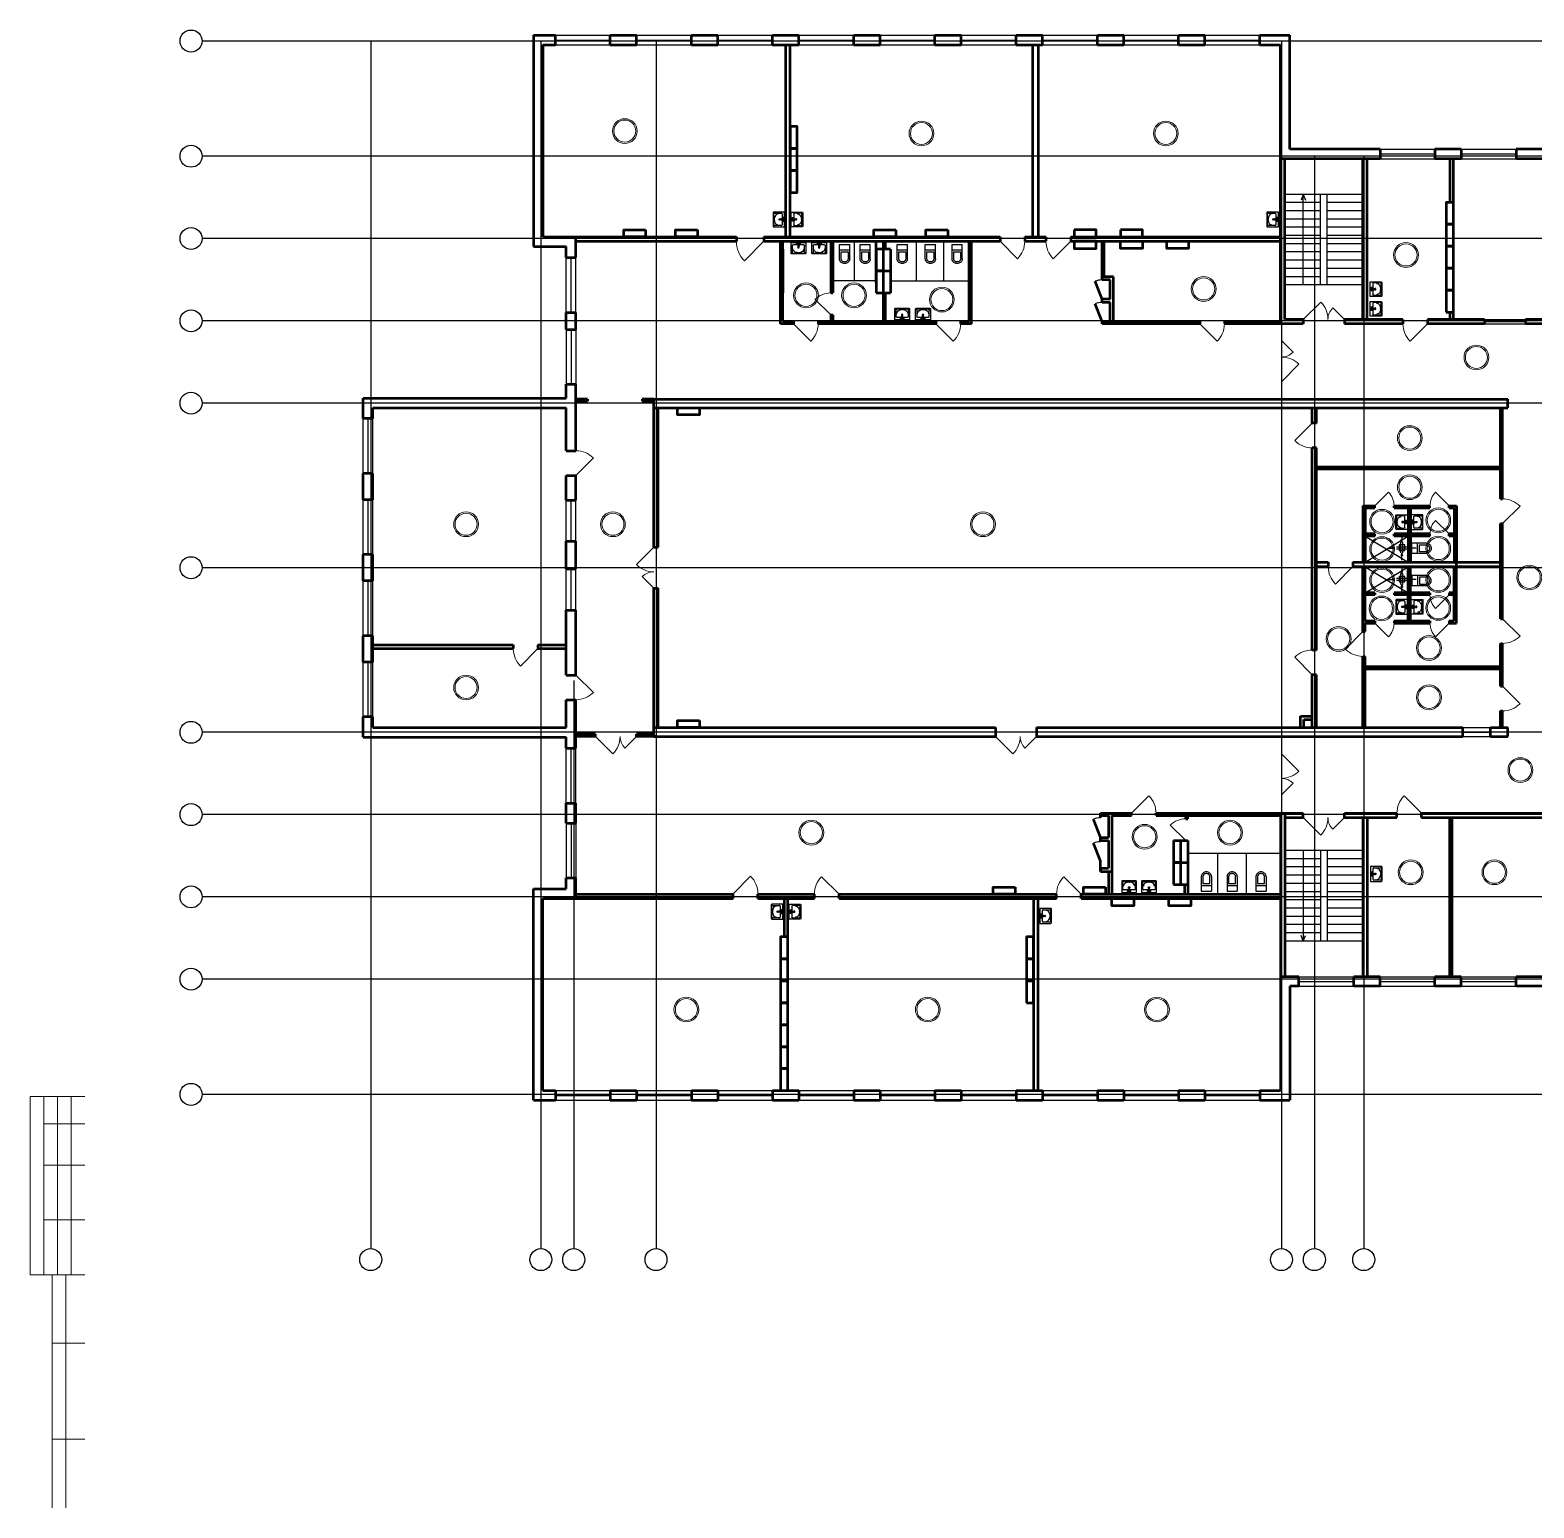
# Model space of a CAD drawing. Header units: metres. Extents: x 0 to 126, y 0 to 57.
# Drawn here: x 0 to 54.8, y 0.5 to 54.4 of the extents above; entities that cross this region are included whole.
import ezdxf

# ---------------------------------------------------------------- set-up
doc = ezdxf.new("R2010")
doc.units = ezdxf.units.M
doc.linetypes.add('ACAD_ISO04W100', pattern=[30, 24, -3, 0, -3])
for name, color, linetype, lineweight in [('Level 63', 7, 'Continuous', 0), ('Двери', 250, 'Continuous', 5), ('Стены', 7, 'Continuous', 50)]:
    doc.layers.add(name, color=color, linetype=linetype, lineweight=lineweight)
for name, color, linetype in [('SANTEH', 7, 'Continuous'), ('Окна', 127, 'Continuous'), ('Оси', 30, 'Continuous'), ('Осн надпись', 7, 'Continuous'), ('размеры оси', 163, 'Continuous'), ('Сантехника', 7, 'Continuous')]:
    doc.layers.add(name, color=color, linetype=linetype)

# ---------------------------------------------------------------- blocks, each defined once
blk = doc.blocks.new('Rac7')
at = {"color": 0}
for p, q in [((-39501, -24232), (-39501, -23830)), ((-39474, -23808), (-38988, -23808)), ((-39457, -23859), (-39457, -24115)), ((-39032, -23838), (-39430, -23838)), ((-39253, -24186), (-39253, -24094)), ((-39221, -23855), (-39241, -23855)), ((-39209, -24186), (-39209, -24094)), ((-39005, -24115), (-39005, -23859)), ((-39005, -23859), (-39005, -23859)), ((-38961, -23830), (-38961, -24232)), ((-38961, -24232), (-39501, -24232)), ((-39430, -24136), (-39253, -24136)), ((-39297, -24164), (-39253, -24164)), ((-39297, -24194), (-39297, -24164)), ((-39165, -24194), (-39297, -24194)), ((-39253, -24186), (-39209, -24186)), ((-39209, -24136), (-39032, -24136)), ((-39209, -24164), (-39165, -24164)), ((-39165, -24164), (-39165, -24194))]:
    blk.add_line(p, q, dxfattribs=at)
at = {"color": 0, "extrusion": (0, 0, -1)}
for centre, major_axis, start_param, end_param in [((-39474, -23830), (-27, 0), 0, 1.570796), ((-39430, -23859), (-27, 0), 0, 1.570796), ((-39430, -24115), (-27, 0), -1.570796, 0), ((-39241, -24007), (-194, 0), 0, 1.570796), ((-39231, -24104), (-25.3, 0), 0.552816, 2.588777), ((-39221, -24007), (-194, 0), 1.570796, 3.141593), ((-39032, -23859), (-27, 0), 1.570796, 3.141593), ((-39032, -24115), (-27, 0), -3.141593, -1.570796), ((-38988, -23830), (-27, 0), 1.570796, 3.141593)]:
    blk.add_ellipse(centre, major_axis=major_axis, ratio=0.785714, start_param=start_param, end_param=end_param, dxfattribs=at)
blk.add_ellipse((-39231, -24048), major_axis=(-27.9, 0), ratio=0.785714, dxfattribs=at)
blk = doc.blocks.new('WC With Cistern_103')
at = {"layer": 'SANTEH', "linetype": 'Continuous'}
for p, q in [((0, 170), (0, 700)), ((370, 700), (0, 700)), ((370, 170), (370, 700)), ((370, 500), (0, 500)), ((60, 425), (60, 170)), ((310, 425), (60, 425)), ((310, 170), (310, 425))]:
    blk.add_line(p, q, dxfattribs=at)
for points in [[(0, 170), (1, 151), (4, 133), (10, 115), (17, 97), (27, 81), (38, 66), (51, 52), (65, 40)], [(60, 170), (61, 158), (63, 146), (66, 135), (71, 124), (77, 114), (84, 104), (92, 96), (101, 88)], [(65, 40), (92, 23), (122, 10), (153, 3), (185, 0), (217, 3), (248, 10), (278, 23), (305, 40)], [(101, 88), (120, 76), (141, 67), (163, 62), (185, 60), (207, 62), (229, 67), (250, 76), (269, 88)], [(269, 88), (278, 96), (286, 104), (293, 114), (299, 124), (304, 135), (307, 146), (309, 158), (310, 170)], [(305, 40), (319, 52), (332, 66), (343, 81), (353, 97), (360, 115), (366, 133), (369, 151), (370, 170)]]:
    blk.add_lwpolyline(points, dxfattribs=at)
blk = doc.blocks.new('*U22')
at = {"layer": 'размеры оси', "color": 7}
for p, q in [((-259, -5), (-361, 25)), ((-196, 42), (203, 42)), ((-39, -186), (-39, 212)), ((-6, 191), (-36, 293)), ((-6, 449), (-6, 191)), ((-6, 191), (24, 293)), ((31, -186), (31, 212)), ((259, -5), (361, 25)), ((-517, -5), (-259, -5)), ((-259, -5), (-361, -35)), ((-196, -29), (203, -29)), ((-6, -191), (-36, -293)), ((-6, -449), (-6, -191)), ((-6, -191), (24, -293)), ((517, -5), (259, -5)), ((259, -5), (361, -35))]:
    blk.add_line(p, q, dxfattribs=at)
blk.add_3dface([(-102, -94), (98, -94), (98, 106), (-102, 106)], dxfattribs=at)

msp = doc.modelspace()

# ---------------------------------------------------------------- linework, layer by layer
for p, q in [((48.587, 48.39), (45.737, 48.39)), ((46.414, 48.39), (46.336, 48.182)), ((46.414, 45.09), (46.414, 48.39)), ((46.414, 48.39), (46.491, 48.182)), ((47.037, 45.09), (47.037, 48.39)), ((47.287, 45.09), (47.287, 48.39)), ((47.037, 48.09), (45.737, 48.09)), ((47.037, 47.79), (45.737, 47.79)), ((48.587, 48.09), (47.287, 48.09)), ((48.587, 47.79), (47.287, 47.79)), ((47.037, 47.49), (45.737, 47.49)), ((47.037, 47.19), (45.737, 47.19)), ((48.587, 47.49), (47.287, 47.49)), ((48.587, 47.19), (47.287, 47.19)), ((47.037, 46.89), (45.737, 46.89)), ((48.587, 46.89), (47.287, 46.89)), ((47.037, 46.59), (45.737, 46.59)), ((47.037, 46.29), (45.737, 46.29)), ((48.587, 46.59), (47.287, 46.59)), ((48.587, 46.29), (47.287, 46.29)), ((47.037, 45.99), (45.737, 45.99)), ((47.037, 45.69), (45.737, 45.69)), ((48.587, 45.99), (47.287, 45.99)), ((48.587, 45.69), (47.287, 45.69)), ((47.037, 45.39), (45.737, 45.39)), ((48.587, 45.09), (45.737, 45.09)), ((48.587, 45.39), (47.287, 45.39)), ((53.013, 43.83), (54.513, 43.83)), ((53.013, 43.75), (54.513, 43.75)), ((53.013, 43.67), (54.513, 43.67)), ((19.547, 35.743), (19.547, 37.243)), ((19.722, 35.743), (19.722, 37.243)), ((19.897, 35.743), (19.897, 37.243)), ((48.667, 34.98), (50.242, 35.93)), ((48.667, 35.93), (50.242, 34.98)), ((19.547, 33.234), (19.547, 34.734)), ((19.722, 33.234), (19.722, 34.734)), ((19.897, 33.234), (19.897, 34.734)), ((48.667, 34.818), (50.242, 33.868)), ((48.667, 33.868), (50.242, 34.818)), ((52.232, 28.95), (53.232, 28.95)), ((52.232, 28.79), (53.232, 28.79)), ((52.232, 28.63), (53.232, 28.63)), ((48.587, 24.47), (45.737, 24.47)), ((47.037, 24.17), (45.737, 24.17)), ((46.414, 24.47), (46.414, 21.17)), ((47.037, 24.47), (47.037, 21.17)), ((47.287, 24.47), (47.287, 21.17)), ((48.587, 24.17), (47.287, 24.17)), ((47.037, 23.87), (45.737, 23.87)), ((48.587, 23.87), (47.287, 23.87)), ((47.037, 23.57), (45.737, 23.57)), ((47.037, 23.27), (45.737, 23.27)), ((48.587, 23.57), (47.287, 23.57)), ((48.587, 23.27), (47.287, 23.27)), ((47.037, 22.97), (45.737, 22.97)), ((47.037, 22.67), (45.737, 22.67)), ((48.587, 22.97), (47.287, 22.97)), ((48.587, 22.67), (47.287, 22.67)), ((47.037, 22.37), (45.737, 22.37)), ((47.037, 22.07), (45.737, 22.07)), ((48.587, 22.37), (47.287, 22.37)), ((48.587, 22.07), (47.287, 22.07)), ((47.037, 21.77), (45.737, 21.77)), ((47.037, 21.47), (45.737, 21.47)), ((48.587, 21.77), (47.287, 21.77)), ((48.587, 21.47), (47.287, 21.47)), ((48.587, 21.17), (45.737, 21.17)), ((46.414, 21.17), (46.336, 21.377)), ((46.414, 21.17), (46.491, 21.377))]:
    msp.add_line(p, q)
at = {"color": 7, "linetype": 'Continuous', "lineweight": 13}
for centre, radius in [((21.68, 50.697), 0.452), ((21.68, 50.697), 0.402), ((32.494, 50.61), 0.452), ((32.494, 50.61), 0.402), ((41.402, 50.61), 0.452), ((41.402, 50.61), 0.402), ((50.157, 46.182), 0.452), ((50.157, 46.182), 0.402), ((28.283, 44.709), 0.452), ((28.283, 44.709), 0.402), ((30.036, 44.709), 0.452), ((30.036, 44.709), 0.402), ((33.237, 44.556), 0.452), ((33.237, 44.556), 0.402), ((42.782, 44.943), 0.452), ((42.782, 44.943), 0.402), ((52.724, 42.444), 0.452), ((52.724, 42.444), 0.402), ((50.296, 39.506), 0.452), ((50.296, 39.506), 0.402), ((50.296, 37.714), 0.452), ((50.296, 37.714), 0.402), ((15.895, 36.365), 0.452), ((15.895, 36.365), 0.402), ((21.245, 36.365), 0.452), ((21.245, 36.365), 0.402), ((34.736, 36.365), 0.452), ((34.736, 36.365), 0.402), ((49.286, 36.456), 0.452), ((49.286, 36.456), 0.402), ((51.333, 36.509), 0.452), ((51.333, 36.509), 0.402), ((49.286, 35.458), 0.452), ((49.286, 35.458), 0.402), ((51.333, 35.477), 0.452), ((51.333, 35.477), 0.402), ((49.286, 34.329), 0.452), ((49.286, 34.329), 0.402), ((51.333, 34.335), 0.452), ((51.333, 34.335), 0.402), ((54.652, 34.424), 0.452), ((54.652, 34.424), 0.402), ((49.265, 33.296), 0.452), ((49.265, 33.296), 0.402), ((51.333, 33.316), 0.452), ((51.333, 33.316), 0.402), ((47.703, 32.184), 0.452), ((47.703, 32.184), 0.402), ((50.996, 31.855), 0.452), ((50.996, 31.855), 0.402), ((15.895, 30.413), 0.452), ((15.895, 30.413), 0.402), ((50.996, 30.055), 0.452), ((50.996, 30.055), 0.402), ((54.328, 27.402), 0.452), ((54.328, 27.402), 0.402), ((28.48, 25.122), 0.452), ((28.48, 25.122), 0.402), ((40.63, 24.971), 0.452), ((40.63, 24.971), 0.402), ((43.742, 25.122), 0.452), ((43.742, 25.122), 0.402), ((50.327, 23.678), 0.452), ((53.382, 23.678), 0.452), ((50.327, 23.678), 0.402), ((53.382, 23.678), 0.402), ((23.924, 18.675), 0.452), ((23.924, 18.675), 0.402), ((32.725, 18.675), 0.452), ((32.725, 18.675), 0.402), ((41.078, 18.675), 0.452), ((41.078, 18.675), 0.402)]:
    msp.add_circle(centre, radius, dxfattribs=at)
at = {"layer": 'Level 63', "color": 7, "linetype": 'Continuous', "lineweight": 13}
for p, q in [((-0.001, 15.506), (1.999, 15.506)), ((-0.001, 15.506), (-0.001, 9.006)), ((0.499, 15.506), (0.499, 9.006)), ((0.999, 15.506), (0.999, 9.006)), ((1.499, 15.506), (1.499, 9.006)), ((0.499, 14.506), (1.999, 14.506)), ((0.499, 13.006), (1.999, 13.006)), ((0.499, 11.006), (1.999, 11.006)), ((-0.001, 9.006), (1.999, 9.006)), ((0.799, 9.006), (1.999, 9.006)), ((1.299, 0.506), (1.299, 9.006)), ((0.799, 6.506), (1.999, 6.506)), ((0.799, 3.006), (1.999, 3.006))]:
    msp.add_line(p, q, dxfattribs=at)
at = {"layer": 'Level 63', "color": 7, "linetype": 'Continuous', "lineweight": 13, "flags": 128}
msp.add_lwpolyline([(0.799, 0.506), (0.799, 9.006)], dxfattribs=at)
at = {"layer": 'SANTEH'}
for p, q in [((30.057, 45.244), (30.057, 46.68)), ((32.315, 45.244), (32.315, 46.68)), ((33.309, 45.244), (33.309, 46.68)), ((30.847, 45.244), (29.267, 45.244)), ((31.367, 45.244), (34.237, 45.244)), ((42.207, 24.38), (45.577, 24.38)), ((43.282, 24.38), (43.282, 22.88)), ((44.329, 24.38), (44.329, 22.88))]:
    msp.add_line(p, q, dxfattribs=at)
for centre in [(39.077, 44.57), (39.077, 43.75), (39.017, 24.96), (39.017, 24.09)]:
    msp.add_arc(centre, 0.7, 90, 111.0579, dxfattribs=at)
at = {"layer": 'Двери'}
for p, q in [((26.747, 46.68), (26.04, 45.972)), ((35.359, 46.68), (35.995, 46.043)), ((37.933, 46.68), (37.296, 46.043)), ((29.187, 43.998), (28.613, 44.554)), ((46.412, 43.83), (47.049, 44.466)), ((47.912, 43.83), (47.488, 44.254)), ((27.827, 43.67), (28.463, 43.033)), ((33.019, 43.67), (33.655, 43.033)), ((42.639, 43.67), (43.276, 43.033)), ((45.617, 43.67), (45.617, 43.06)), ((50.947, 43.67), (50.311, 43.033)), ((45.617, 43.06), (46.042, 42.635)), ((45.617, 41.56), (46.254, 42.196)), ((45.617, 41.56), (45.617, 40.93)), ((46.737, 40.05), (46.101, 39.414)), ((19.897, 38.144), (20.534, 38.78)), ((49.022, 37.041), (49.517, 37.536)), ((51.732, 37.041), (51.237, 37.536)), ((53.677, 36.39), (54.314, 37.027)), ((51.732, 36.011), (51.237, 36.506)), ((22.737, 35.53), (22.101, 34.893)), ((48.222, 34.82), (47.585, 34.183)), ((22.737, 34.03), (22.313, 34.454)), ((51.732, 33.788), (51.237, 33.293)), ((53.677, 32.92), (54.314, 32.284)), ((48.587, 32.449), (47.951, 31.812)), ((49.022, 32.758), (49.517, 32.263)), ((51.732, 32.758), (51.237, 32.263)), ((18.514, 31.83), (17.878, 31.193)), ((46.737, 30.88), (46.101, 31.517)), ((19.897, 30.869), (20.534, 30.232)), ((53.677, 30.46), (54.314, 29.824)), ((20.607, 28.63), (21.244, 27.993)), ((22.107, 28.63), (21.683, 28.205)), ((35.192, 28.63), (35.828, 27.993)), ((36.692, 28.63), (36.268, 28.205)), ((45.617, 28), (45.617, 28.63)), ((45.617, 28), (46.254, 27.363)), ((45.617, 26.5), (46.042, 26.924)), ((40.148, 25.83), (40.785, 26.466)), ((45.617, 25.83), (45.617, 26.5)), ((50.726, 25.831), (50.09, 26.467)), ((42.127, 24.83), (41.562, 25.395)), ((46.412, 25.67), (47.049, 25.033)), ((47.912, 25.67), (47.488, 25.245)), ((25.63, 22.897), (26.267, 23.533)), ((29.49, 22.88), (28.854, 23.516)), ((38.319, 22.88), (37.682, 23.516))]:
    msp.add_line(p, q, dxfattribs=at)
for centre, radius, start, end in [((26.747, 46.68), 1, 180, 225), ((35.359, 46.68), 0.9, 315, 0), ((37.933, 46.68), 0.9, 180, 225), ((29.187, 43.998), 0.8, 90.8872, 135.8872), ((46.412, 43.83), 0.9, 0, 45), ((47.912, 43.83), 0.6, 135, 180), ((27.827, 43.67), 0.9, 315, 0), ((33.019, 43.67), 0.9, 315, 0), ((42.639, 43.67), 0.9, 315, 0), ((50.947, 43.67), 0.9, 180, 225), ((45.617, 43.06), 0.6, 270, 315), ((45.617, 41.56), 0.9, 45, 90), ((19.897, 38.144), 0.9, 45, 90), ((46.737, 40.05), 0.9, 225, 270), ((49.022, 37.041), 0.7, 0, 45), ((51.732, 37.041), 0.7, 135, 180), ((53.677, 36.39), 0.9, 45, 90), ((51.732, 36.011), 0.7, 135, 180), ((22.737, 35.53), 0.9, 225, 270), ((22.737, 34.03), 0.6, 90, 135), ((48.222, 34.82), 0.9, 180, 225), ((51.732, 33.788), 0.7, 180, 225), ((49.022, 32.758), 0.7, 315, 0), ((51.732, 32.758), 0.7, 180, 225), ((18.514, 31.83), 0.9, 180, 225), ((48.587, 32.449), 0.9, 225, 270), ((53.677, 32.92), 0.9, 270, 315), ((46.737, 30.88), 0.9, 90, 135), ((19.897, 30.869), 0.9, 270, 315), ((53.677, 30.46), 0.9, 270, 315), ((20.607, 28.63), 0.9, 315, 0), ((22.107, 28.63), 0.6, 180, 225), ((35.192, 28.63), 0.9, 315, 0), ((36.692, 28.63), 0.6, 180, 225), ((45.617, 28), 0.9, 270, 315), ((45.617, 26.5), 0.6, 45, 90), ((40.148, 25.83), 0.9, 0, 45), ((50.726, 25.831), 0.9, 135, 180), ((42.127, 24.83), 0.8, 90, 135), ((46.412, 25.67), 0.9, 315, 0), ((47.912, 25.67), 0.6, 180, 225), ((25.63, 22.897), 0.9, 0, 45), ((29.49, 22.88), 0.9, 135, 180), ((38.319, 22.88), 0.9, 135, 180)]:
    msp.add_arc(centre, radius, start, end, dxfattribs=at)
at = {"layer": 'Окна'}
for p, q in [((19.147, 54.19), (21.147, 54.19)), ((19.147, 54.015), (21.147, 54.015)), ((19.147, 53.84), (21.147, 53.84)), ((22.107, 54.19), (24.107, 54.19)), ((22.107, 54.015), (24.107, 54.015)), ((22.107, 53.84), (24.107, 53.84)), ((25.067, 54.19), (27.067, 54.19)), ((25.067, 54.015), (27.067, 54.015)), ((25.067, 53.84), (27.067, 53.84)), ((28.027, 54.19), (30.027, 54.19)), ((28.027, 54.015), (30.027, 54.015)), ((28.027, 53.84), (30.027, 53.84)), ((30.987, 54.19), (32.987, 54.19)), ((30.987, 54.015), (32.987, 54.015)), ((30.987, 53.84), (32.987, 53.84)), ((33.947, 54.19), (35.947, 54.19)), ((33.947, 54.015), (35.947, 54.015)), ((33.947, 53.84), (35.947, 53.84)), ((36.907, 54.19), (38.907, 54.19)), ((36.907, 54.015), (38.907, 54.015)), ((36.907, 53.84), (38.907, 53.84)), ((39.867, 54.19), (41.867, 54.19)), ((39.867, 54.015), (41.867, 54.015)), ((39.867, 53.84), (41.867, 53.84)), ((42.827, 54.19), (44.827, 54.19)), ((42.827, 54.015), (44.827, 54.015)), ((42.827, 53.84), (44.827, 53.84)), ((49.212, 50.04), (51.212, 50.04)), ((52.172, 50.04), (54.172, 50.04)), ((49.212, 49.865), (51.212, 49.865)), ((49.212, 49.69), (51.212, 49.69)), ((52.172, 49.865), (54.172, 49.865)), ((52.172, 49.69), (54.172, 49.69)), ((19.547, 44.09), (19.547, 46.09)), ((19.722, 44.09), (19.722, 46.09)), ((19.897, 44.09), (19.897, 46.09)), ((19.547, 43.47), (19.547, 41.47)), ((19.547, 43.36), (19.547, 43.11)), ((19.722, 43.47), (19.722, 41.47)), ((19.897, 43.47), (19.897, 41.47)), ((19.897, 43.36), (19.897, 43.11)), ((19.547, 41.47), (19.547, 41.36)), ((19.897, 41.47), (19.897, 41.36)), ((12.147, 38.22), (12.147, 40.22)), ((12.322, 38.22), (12.322, 40.22)), ((12.497, 38.22), (12.497, 40.22)), ((12.147, 35.26), (12.147, 37.26)), ((12.322, 35.26), (12.322, 37.26)), ((12.497, 35.26), (12.497, 37.26)), ((12.147, 32.3), (12.147, 34.3)), ((12.322, 32.3), (12.322, 34.3)), ((12.497, 32.3), (12.497, 34.3)), ((12.147, 29.34), (12.147, 31.34)), ((12.322, 29.34), (12.322, 31.34)), ((12.497, 29.34), (12.497, 31.34)), ((19.547, 26.2), (19.547, 28.2)), ((19.722, 26.2), (19.722, 28.2)), ((19.897, 26.2), (19.897, 28.2)), ((19.547, 25.47), (19.547, 23.47)), ((19.722, 25.47), (19.722, 23.47)), ((19.897, 25.47), (19.897, 23.47)), ((46.252, 19.87), (48.252, 19.87)), ((49.212, 19.87), (51.212, 19.87)), ((52.172, 19.87), (54.172, 19.87)), ((46.252, 19.695), (48.252, 19.695)), ((46.252, 19.52), (48.252, 19.52)), ((49.212, 19.695), (51.212, 19.695)), ((49.212, 19.52), (51.212, 19.52)), ((52.172, 19.695), (54.172, 19.695)), ((52.172, 19.52), (54.172, 19.52)), ((19.147, 15.72), (21.147, 15.72)), ((19.147, 15.545), (21.147, 15.545)), ((19.147, 15.37), (21.147, 15.37)), ((22.107, 15.72), (24.107, 15.72)), ((22.107, 15.545), (24.107, 15.545)), ((22.107, 15.37), (24.107, 15.37)), ((25.067, 15.72), (27.067, 15.72)), ((25.067, 15.545), (27.067, 15.545)), ((25.067, 15.37), (27.067, 15.37)), ((28.027, 15.72), (30.027, 15.72)), ((28.027, 15.545), (30.027, 15.545)), ((28.027, 15.37), (30.027, 15.37)), ((30.987, 15.72), (32.987, 15.72)), ((30.987, 15.545), (32.987, 15.545)), ((30.987, 15.37), (32.987, 15.37)), ((33.947, 15.72), (35.947, 15.72)), ((33.947, 15.545), (35.947, 15.545)), ((33.947, 15.37), (35.947, 15.37)), ((36.907, 15.72), (38.907, 15.72)), ((36.907, 15.545), (38.907, 15.545)), ((36.907, 15.37), (38.907, 15.37)), ((39.867, 15.72), (41.867, 15.72)), ((39.867, 15.545), (41.867, 15.545)), ((39.867, 15.37), (41.867, 15.37)), ((42.827, 15.72), (44.827, 15.72)), ((42.827, 15.545), (44.827, 15.545)), ((42.827, 15.37), (44.827, 15.37))]:
    msp.add_line(p, q, dxfattribs=at)
at = {"layer": 'Оси', "linetype": 'ACAD_ISO04W100', "ltscale": 40}
for p, q in [((91.248, 53.98), (6.268, 53.98)), ((12.417, 53.98), (12.417, 9.958)), ((18.617, 53.98), (18.617, 9.958)), ((22.817, 53.98), (22.817, 9.958)), ((45.617, 53.98), (45.617, 9.958)), ((91.003, 49.78), (6.268, 49.78)), ((46.817, 49.78), (46.817, 9.958)), ((48.617, 49.78), (48.617, 9.958)), ((91.003, 46.78), (6.268, 46.78)), ((90.617, 43.78), (6.268, 43.78)), ((96.817, 40.78), (6.268, 40.78)), ((97.202, 34.78), (6.268, 34.78)), ((19.817, 30.67), (19.817, 9.958)), ((97.202, 28.78), (6.268, 28.78)), ((91.003, 25.78), (6.268, 25.78)), ((91.003, 22.78), (6.268, 22.78)), ((91.003, 19.78), (6.268, 19.78)), ((91.003, 15.58), (6.268, 15.58))]:
    msp.add_line(p, q, dxfattribs=at)
at = {"layer": 'Осн надпись', "ltscale": 40}
for centre in [(5.868, 53.98), (5.868, 49.78), (5.868, 46.78), (5.868, 43.78), (5.868, 40.78), (5.868, 34.78), (5.868, 28.78), (5.868, 25.78), (5.868, 22.78), (5.868, 19.78), (5.868, 15.58), (12.417, 9.558), (18.617, 9.558), (19.817, 9.558), (22.817, 9.558), (45.617, 9.558), (46.817, 9.558), (48.617, 9.558)]:
    msp.add_circle(centre, 0.4, dxfattribs=at)
at = {"layer": 'Стены'}
for p, q in [((18.347, 54.19), (18.347, 46.49)), ((18.347, 54.19), (19.147, 54.19)), ((18.697, 53.84), (18.697, 46.84)), ((18.697, 53.84), (19.147, 53.84)), ((19.147, 53.84), (19.147, 54.19)), ((21.147, 54.19), (22.107, 54.19)), ((21.147, 53.84), (21.147, 54.19)), ((21.147, 53.84), (22.107, 53.84)), ((22.107, 53.84), (22.107, 54.19)), ((24.107, 54.19), (25.067, 54.19)), ((24.107, 53.84), (24.107, 54.19)), ((24.107, 53.84), (25.067, 53.84)), ((25.067, 53.84), (25.067, 54.19)), ((27.067, 54.19), (28.027, 54.19)), ((27.067, 53.84), (27.067, 54.19)), ((27.067, 53.84), (28.027, 53.84)), ((27.547, 46.84), (27.547, 53.84)), ((27.707, 46.84), (27.707, 53.84)), ((28.027, 53.84), (28.027, 54.19)), ((30.027, 54.19), (30.987, 54.19)), ((30.027, 53.84), (30.027, 54.19)), ((30.027, 53.84), (30.987, 53.84)), ((30.987, 53.84), (30.987, 54.19)), ((32.987, 54.19), (33.947, 54.19)), ((32.987, 53.84), (32.987, 54.19)), ((32.987, 53.84), (33.947, 53.84)), ((33.947, 53.84), (33.947, 54.19)), ((35.947, 54.19), (36.907, 54.19)), ((35.947, 53.84), (35.947, 54.19)), ((35.947, 53.84), (36.907, 53.84)), ((36.557, 46.84), (36.557, 53.84)), ((36.757, 46.84), (36.757, 53.84)), ((36.907, 53.84), (36.907, 54.19)), ((38.907, 54.19), (39.867, 54.19)), ((38.907, 53.84), (38.907, 54.19)), ((38.907, 53.84), (39.867, 53.84)), ((39.867, 53.84), (39.867, 54.19)), ((41.867, 54.19), (42.827, 54.19)), ((41.867, 53.84), (41.867, 54.19)), ((41.867, 53.84), (42.827, 53.84)), ((42.827, 53.84), (42.827, 54.19)), ((44.827, 54.19), (45.927, 54.19)), ((44.827, 53.84), (44.827, 54.19)), ((44.827, 53.84), (45.577, 53.84)), ((45.577, 43.67), (45.577, 53.84)), ((45.927, 50.04), (45.927, 54.19)), ((49.212, 50.04), (45.927, 50.04)), ((49.212, 50.04), (49.212, 49.69)), ((52.172, 50.04), (51.212, 50.04)), ((51.212, 50.04), (51.212, 49.69)), ((52.172, 50.04), (52.172, 49.69)), ((55.132, 50.04), (54.172, 50.04)), ((54.172, 50.04), (54.172, 49.69)), ((49.212, 49.69), (45.577, 49.69)), ((45.737, 43.83), (45.737, 49.69)), ((48.587, 43.83), (48.587, 49.69)), ((48.747, 43.83), (48.747, 49.69)), ((52.172, 49.69), (51.212, 49.69)), ((51.767, 48.1), (51.767, 49.69)), ((51.887, 43.83), (51.887, 49.69)), ((55.132, 49.69), (54.172, 49.69)), ((18.697, 46.84), (25.747, 46.84)), ((19.897, 46.09), (19.897, 46.84)), ((19.897, 46.68), (25.747, 46.68)), ((25.747, 46.84), (25.747, 46.68)), ((26.747, 46.84), (26.747, 46.68)), ((26.747, 46.84), (35.359, 46.84)), ((26.747, 46.68), (35.359, 46.68)), ((27.357, 43.67), (27.357, 46.68)), ((27.437, 43.75), (27.437, 46.68)), ((29.187, 46.68), (29.187, 44.798)), ((29.267, 46.68), (29.267, 44.798)), ((30.847, 46.68), (31.367, 46.68)), ((30.847, 45.18), (30.847, 46.68)), ((31.107, 43.75), (31.107, 46.68)), ((31.187, 46.398), (31.187, 46.68)), ((34.237, 43.75), (34.237, 46.68)), ((34.317, 43.67), (34.317, 46.68)), ((35.359, 46.84), (35.359, 46.68)), ((36.259, 46.84), (37.033, 46.84)), ((36.259, 46.84), (36.259, 46.68)), ((36.259, 46.68), (37.033, 46.68)), ((37.033, 46.84), (37.033, 46.68)), ((37.933, 46.84), (45.577, 46.84)), ((37.933, 46.84), (37.933, 46.68)), ((37.933, 46.68), (45.577, 46.68)), ((39.077, 45.39), (39.077, 46.68)), ((39.157, 45.39), (39.157, 46.68)), ((18.347, 46.49), (19.547, 46.49)), ((19.547, 46.09), (19.547, 46.49)), ((19.547, 46.09), (19.897, 46.09)), ((27.437, 46.398), (27.437, 44.798)), ((31.367, 46.398), (30.847, 46.398)), ((30.847, 46.398), (30.847, 44.798)), ((31.107, 44.798), (31.107, 46.398)), ((31.367, 46.398), (31.367, 44.798)), ((30.847, 45.598), (31.367, 45.598)), ((39.077, 44.57), (38.826, 45.223)), ((39.497, 45.39), (39.077, 45.39)), ((39.077, 45.27), (39.077, 45.39)), ((39.377, 45.27), (39.077, 45.27)), ((39.377, 44.57), (39.377, 45.27)), ((39.497, 43.75), (39.497, 45.39)), ((29.187, 44.798), (29.267, 44.798)), ((30.847, 44.798), (31.367, 44.798)), ((31.187, 43.75), (31.187, 44.798)), ((39.377, 44.57), (39.077, 44.57)), ((39.077, 44.45), (39.077, 44.57)), ((39.377, 44.45), (39.077, 44.45)), ((39.377, 43.75), (39.377, 44.45)), ((19.547, 43.47), (19.547, 44.09)), ((19.547, 44.09), (19.897, 44.09)), ((19.897, 43.75), (19.897, 44.09)), ((29.187, 43.998), (29.187, 43.75)), ((29.187, 43.998), (29.267, 43.998)), ((29.267, 43.998), (29.267, 43.75)), ((39.077, 43.75), (38.826, 44.403)), ((51.767, 43.83), (51.767, 44.1)), ((19.547, 43.47), (19.897, 43.47)), ((19.897, 43.47), (19.897, 43.75)), ((27.827, 43.67), (27.357, 43.67)), ((27.827, 43.75), (27.437, 43.75)), ((27.827, 43.75), (27.827, 43.67)), ((33.019, 43.75), (28.727, 43.75)), ((28.727, 43.75), (28.727, 43.67)), ((33.019, 43.67), (28.727, 43.67)), ((33.019, 43.75), (33.019, 43.67)), ((34.237, 43.75), (33.919, 43.75)), ((33.919, 43.75), (33.919, 43.67)), ((34.317, 43.67), (33.919, 43.67)), ((42.639, 43.75), (39.077, 43.75)), ((39.077, 43.67), (39.077, 43.75)), ((42.639, 43.67), (39.077, 43.67)), ((42.639, 43.75), (42.639, 43.67)), ((45.577, 43.75), (43.539, 43.75)), ((43.539, 43.75), (43.539, 43.67)), ((45.577, 43.67), (43.539, 43.67)), ((46.412, 43.67), (45.577, 43.67)), ((46.412, 43.83), (45.737, 43.83)), ((46.412, 43.83), (46.412, 43.67)), ((50.047, 43.83), (47.912, 43.83)), ((47.912, 43.83), (47.912, 43.67)), ((50.047, 43.67), (47.912, 43.67)), ((50.047, 43.83), (50.047, 43.67)), ((53.013, 43.83), (50.947, 43.83)), ((50.947, 43.83), (50.947, 43.67)), ((53.013, 43.67), (50.947, 43.67)), ((53.013, 43.83), (53.013, 43.67)), ((55.632, 43.83), (54.513, 43.83)), ((54.513, 43.83), (54.513, 43.67)), ((55.632, 43.67), (54.513, 43.67)), ((19.547, 40.96), (19.547, 41.47)), ((19.547, 41.47), (19.897, 41.47)), ((19.897, 39.044), (19.897, 41.47)), ((12.147, 40.96), (19.547, 40.96)), ((12.147, 40.22), (12.147, 40.96)), ((12.497, 40.61), (19.547, 40.61)), ((12.497, 40.22), (12.497, 40.61)), ((19.547, 39.044), (19.547, 40.61)), ((20.317, 40.93), (19.897, 40.93)), ((20.317, 40.85), (19.897, 40.85)), ((20.317, 40.93), (20.317, 40.85)), ((22.737, 40.93), (22.317, 40.93)), ((22.317, 40.93), (22.317, 40.85)), ((22.737, 40.85), (22.317, 40.85)), ((22.737, 40.93), (53.867, 40.93)), ((22.737, 35.53), (22.737, 40.93)), ((22.737, 40.61), (53.867, 40.61)), ((22.897, 35.53), (22.897, 40.61)), ((46.737, 40.05), (46.737, 40.61)), ((46.897, 40.05), (46.897, 40.61)), ((53.597, 37.29), (53.597, 40.61)), ((53.677, 37.29), (53.677, 40.61)), ((53.867, 40.61), (53.867, 40.93)), ((12.497, 40.22), (12.147, 40.22)), ((46.897, 40.05), (46.737, 40.05)), ((19.547, 39.044), (19.897, 39.044)), ((46.737, 31.78), (46.737, 39.15)), ((46.897, 39.15), (46.737, 39.15)), ((46.897, 31.78), (46.897, 39.15)), ((46.897, 38.46), (53.597, 38.46)), ((46.897, 38.38), (53.597, 38.38)), ((12.147, 37.26), (12.147, 38.22)), ((12.497, 38.22), (12.147, 38.22)), ((12.497, 37.26), (12.497, 38.22)), ((19.547, 37.243), (19.547, 38.144)), ((19.547, 38.144), (19.897, 38.144)), ((19.897, 37.243), (19.897, 38.144)), ((53.597, 37.29), (53.677, 37.29)), ((12.497, 37.26), (12.147, 37.26)), ((19.547, 37.243), (19.897, 37.243)), ((48.587, 37.04), (49.022, 37.04)), ((48.587, 37.04), (48.587, 34.98)), ((48.667, 36.96), (49.022, 36.96)), ((48.667, 36.96), (48.667, 34.98)), ((49.022, 36.96), (49.022, 37.04)), ((49.722, 37.04), (51.032, 37.04)), ((49.722, 36.96), (49.722, 37.04)), ((49.722, 36.96), (51.032, 36.96)), ((50.242, 36.96), (50.242, 36.01)), ((50.322, 36.96), (50.322, 36.01)), ((51.032, 36.96), (51.032, 37.04)), ((51.732, 37.041), (51.997, 37.041)), ((51.732, 36.96), (51.732, 37.04)), ((51.732, 36.96), (51.917, 36.96)), ((51.917, 36.96), (51.917, 34.98)), ((51.997, 37.04), (51.997, 34.98)), ((51.997, 32.92), (51.997, 36.39)), ((53.597, 32.92), (53.597, 36.39)), ((53.597, 36.39), (53.677, 36.39)), ((53.677, 32.92), (53.677, 36.39)), ((19.547, 34.734), (19.547, 35.743)), ((19.547, 35.743), (19.897, 35.743)), ((19.897, 34.734), (19.897, 35.743)), ((49.022, 36.01), (48.667, 36.01)), ((49.022, 35.93), (48.667, 35.93)), ((49.022, 35.93), (49.022, 36.01)), ((51.032, 36.01), (49.722, 36.01)), ((49.722, 35.93), (49.722, 36.01)), ((51.032, 35.93), (49.722, 35.93)), ((50.242, 35.93), (50.242, 34.98)), ((50.322, 35.93), (50.322, 34.98)), ((51.032, 35.93), (51.032, 36.01)), ((51.917, 36.01), (51.732, 36.01)), ((51.732, 35.93), (51.732, 36.01)), ((51.917, 35.93), (51.732, 35.93)), ((12.147, 34.3), (12.147, 35.26)), ((12.497, 35.26), (12.147, 35.26)), ((12.497, 34.3), (12.497, 35.26)), ((22.737, 35.53), (22.897, 35.53)), ((19.547, 34.734), (19.897, 34.734)), ((46.897, 34.98), (47.322, 34.98)), ((46.897, 34.82), (47.322, 34.82)), ((47.322, 34.98), (47.322, 34.82)), ((48.222, 34.98), (53.597, 34.98)), ((48.222, 34.98), (48.222, 34.82)), ((48.222, 34.82), (53.597, 34.82)), ((48.587, 32.449), (48.587, 34.818)), ((48.667, 32.838), (48.667, 34.818)), ((50.242, 33.868), (50.242, 34.818)), ((50.322, 33.868), (50.322, 34.818)), ((51.917, 32.838), (51.917, 34.818)), ((51.997, 32.758), (51.997, 34.818)), ((12.497, 34.3), (12.147, 34.3)), ((22.737, 28.63), (22.737, 34.03)), ((22.737, 34.03), (22.897, 34.03)), ((22.897, 28.95), (22.897, 34.03)), ((49.022, 33.868), (48.667, 33.868)), ((49.022, 33.788), (48.667, 33.788)), ((49.022, 33.868), (49.022, 33.788)), ((51.032, 33.868), (49.722, 33.868)), ((49.722, 33.868), (49.722, 33.788)), ((51.032, 33.788), (49.722, 33.788)), ((50.242, 32.838), (50.242, 33.788)), ((50.322, 32.838), (50.322, 33.788)), ((51.032, 33.868), (51.032, 33.788)), ((51.917, 33.868), (51.732, 33.868)), ((51.732, 33.868), (51.732, 33.788)), ((51.917, 33.788), (51.732, 33.788)), ((19.547, 30.869), (19.547, 33.234)), ((19.547, 33.234), (19.897, 33.234)), ((19.897, 30.869), (19.897, 33.234)), ((53.597, 32.92), (53.677, 32.92)), ((48.587, 32.449), (48.667, 32.449)), ((48.667, 32.838), (49.022, 32.838)), ((48.667, 32.758), (49.022, 32.758)), ((48.667, 32.449), (48.667, 32.758)), ((49.022, 32.838), (49.022, 32.758)), ((49.722, 32.838), (51.032, 32.838)), ((49.722, 32.838), (49.722, 32.758)), ((49.722, 32.758), (51.032, 32.758)), ((51.032, 32.838), (51.032, 32.758)), ((51.732, 32.838), (51.917, 32.838)), ((51.732, 32.838), (51.732, 32.758)), ((51.732, 32.758), (51.997, 32.758)), ((12.147, 31.34), (12.147, 32.3)), ((12.497, 32.3), (12.147, 32.3)), ((12.497, 31.34), (12.497, 32.3)), ((12.497, 31.97), (17.614, 31.97)), ((12.497, 31.83), (17.614, 31.83)), ((17.614, 31.97), (17.614, 31.83)), ((18.514, 31.97), (19.547, 31.97)), ((18.514, 31.97), (18.514, 31.83)), ((18.514, 31.83), (19.547, 31.83)), ((53.597, 30.46), (53.597, 32.02)), ((53.597, 32.02), (53.677, 32.02)), ((53.677, 30.46), (53.677, 32.02)), ((12.497, 31.34), (12.147, 31.34)), ((46.897, 31.78), (46.737, 31.78)), ((48.587, 28.948), (48.587, 31.549)), ((48.587, 31.549), (48.667, 31.549)), ((48.667, 28.948), (48.667, 31.549)), ((19.547, 30.869), (19.897, 30.869)), ((46.737, 28.95), (46.737, 30.88)), ((46.897, 30.88), (46.737, 30.88)), ((46.897, 28.95), (46.897, 30.88)), ((48.667, 31.18), (53.597, 31.18)), ((48.667, 31.1), (53.597, 31.1)), ((53.597, 30.46), (53.677, 30.46)), ((19.547, 28.95), (19.547, 29.969)), ((19.547, 29.969), (19.897, 29.969)), ((19.897, 28.2), (19.897, 29.969)), ((12.147, 28.6), (12.147, 29.34)), ((12.497, 29.34), (12.147, 29.34)), ((12.497, 28.95), (12.497, 29.34)), ((46.317, 28.95), (46.317, 29.37)), ((46.317, 29.37), (46.737, 29.37)), ((46.437, 28.95), (46.437, 29.25)), ((46.437, 29.25), (46.737, 29.25)), ((53.597, 28.95), (53.597, 29.56)), ((53.597, 29.56), (53.677, 29.56)), ((53.677, 28.95), (53.677, 29.56)), ((12.147, 28.6), (19.547, 28.6)), ((12.497, 28.95), (19.547, 28.95)), ((19.547, 28.2), (19.547, 28.6)), ((20.607, 28.71), (19.897, 28.71)), ((20.607, 28.63), (19.897, 28.63)), ((20.607, 28.63), (20.607, 28.71)), ((22.737, 28.71), (22.107, 28.71)), ((22.107, 28.63), (22.107, 28.71)), ((22.817, 28.63), (22.107, 28.63)), ((22.737, 28.95), (35.192, 28.95)), ((22.737, 28.63), (35.192, 28.63)), ((35.192, 28.95), (35.192, 28.63)), ((36.692, 28.95), (52.232, 28.95)), ((36.692, 28.95), (36.692, 28.63)), ((36.692, 28.63), (52.232, 28.63)), ((52.232, 28.63), (52.232, 28.95)), ((53.232, 28.95), (53.867, 28.95)), ((53.232, 28.63), (53.232, 28.95)), ((53.232, 28.63), (53.867, 28.63)), ((53.867, 28.63), (53.867, 28.95)), ((19.547, 28.2), (19.897, 28.2)), ((19.547, 25.47), (19.547, 26.2)), ((19.547, 26.2), (19.897, 26.2)), ((19.897, 25.47), (19.897, 26.2)), ((39.017, 25.83), (39.017, 25.75)), ((39.017, 25.83), (40.148, 25.83)), ((39.017, 25.66), (39.017, 25.83)), ((40.148, 25.75), (40.148, 25.83)), ((41.048, 25.83), (45.447, 25.83)), ((41.048, 25.75), (41.048, 25.83)), ((45.447, 25.83), (45.927, 25.83)), ((45.577, 25.83), (45.577, 15.72)), ((45.577, 25.83), (45.737, 25.83)), ((45.737, 25.83), (45.737, 19.87)), ((45.927, 25.83), (46.412, 25.83)), ((46.412, 25.67), (46.412, 25.83)), ((47.912, 25.83), (49.826, 25.83)), ((47.912, 25.67), (47.912, 25.83)), ((49.826, 25.67), (49.826, 25.83)), ((50.726, 25.83), (55.659, 25.83)), ((50.726, 25.67), (50.726, 25.83)), ((19.547, 25.47), (19.897, 25.47)), ((39.017, 24.96), (38.766, 25.613)), ((39.017, 25.75), (39.317, 25.75)), ((39.317, 25.75), (39.317, 24.95)), ((39.437, 25.75), (39.437, 22.88)), ((39.437, 25.75), (40.148, 25.75)), ((41.048, 25.75), (45.577, 25.75)), ((42.127, 25.63), (42.127, 25.75)), ((42.127, 25.63), (42.207, 25.63)), ((42.207, 25.63), (42.207, 25.75)), ((45.737, 25.67), (46.412, 25.67)), ((47.912, 25.67), (49.826, 25.67)), ((48.587, 25.67), (48.587, 19.87)), ((48.747, 25.67), (48.747, 19.87)), ((50.726, 25.67), (55.659, 25.67)), ((51.747, 25.67), (51.747, 19.87)), ((51.827, 25.67), (51.827, 19.87)), ((39.017, 24.09), (38.766, 24.743)), ((39.017, 24.79), (39.017, 24.96)), ((39.017, 24.95), (39.017, 24.83)), ((39.017, 24.95), (39.317, 24.95)), ((39.017, 24.83), (39.317, 24.83)), ((39.317, 24.83), (39.317, 23.83)), ((41.687, 24.83), (41.687, 23.23)), ((41.687, 24.83), (42.207, 24.83)), ((41.947, 23.23), (41.947, 24.83)), ((42.207, 24.83), (42.207, 22.88)), ((39.017, 23.71), (39.017, 24.09)), ((39.017, 23.83), (39.017, 23.71)), ((39.017, 23.83), (39.317, 23.83)), ((39.017, 23.71), (39.437, 23.71)), ((39.317, 23.71), (39.317, 22.88)), ((41.687, 24.03), (42.207, 24.03)), ((18.347, 15.37), (18.347, 23.07)), ((18.347, 23.07), (19.547, 23.07)), ((19.547, 23.47), (19.897, 23.47)), ((19.547, 23.07), (19.547, 23.47)), ((19.897, 22.72), (19.897, 23.47)), ((41.687, 23.23), (42.207, 23.23)), ((42.087, 23.23), (42.087, 22.88)), ((18.697, 15.72), (18.697, 22.72)), ((18.697, 22.72), (25.63, 22.72)), ((19.897, 22.88), (25.63, 22.88)), ((25.63, 22.72), (25.63, 22.88)), ((26.53, 22.88), (28.59, 22.88)), ((26.53, 22.72), (26.53, 22.88)), ((26.53, 22.72), (28.59, 22.72)), ((27.497, 21.32), (27.497, 22.72)), ((27.617, 21.32), (27.617, 22.72)), ((28.59, 22.72), (28.59, 22.88)), ((29.49, 22.88), (37.419, 22.88)), ((29.49, 22.72), (29.49, 22.88)), ((29.49, 22.72), (37.419, 22.72)), ((36.577, 22.72), (36.577, 15.72)), ((36.737, 22.72), (36.737, 15.72)), ((37.419, 22.72), (37.419, 22.88)), ((38.319, 22.88), (45.577, 22.88)), ((38.319, 22.72), (38.319, 22.88)), ((38.319, 22.72), (45.577, 22.72)), ((46.252, 19.87), (45.577, 19.87)), ((46.252, 19.52), (46.252, 19.87)), ((49.212, 19.87), (48.252, 19.87)), ((48.252, 19.52), (48.252, 19.87)), ((49.212, 19.52), (49.212, 19.87)), ((52.172, 19.87), (51.212, 19.87)), ((51.212, 19.52), (51.212, 19.87)), ((52.172, 19.52), (52.172, 19.87)), ((55.132, 19.87), (54.172, 19.87)), ((54.172, 19.52), (54.172, 19.87)), ((45.927, 19.52), (45.927, 15.37)), ((46.252, 19.52), (45.927, 19.52)), ((49.212, 19.52), (48.252, 19.52)), ((52.172, 19.52), (51.212, 19.52)), ((55.132, 19.52), (54.172, 19.52)), ((18.347, 15.37), (19.147, 15.37)), ((18.697, 15.72), (19.147, 15.72)), ((19.147, 15.72), (19.147, 15.37)), ((21.147, 15.72), (22.107, 15.72)), ((21.147, 15.72), (21.147, 15.37)), ((21.147, 15.37), (22.107, 15.37)), ((22.107, 15.72), (22.107, 15.37)), ((24.107, 15.72), (25.067, 15.72)), ((24.107, 15.72), (24.107, 15.37)), ((24.107, 15.37), (25.067, 15.37)), ((25.067, 15.72), (25.067, 15.37)), ((27.067, 15.72), (28.027, 15.72)), ((27.067, 15.72), (27.067, 15.37)), ((27.067, 15.37), (28.027, 15.37)), ((28.027, 15.72), (28.027, 15.37)), ((30.027, 15.72), (30.987, 15.72)), ((30.027, 15.72), (30.027, 15.37)), ((30.027, 15.37), (30.987, 15.37)), ((30.987, 15.72), (30.987, 15.37)), ((32.987, 15.72), (33.947, 15.72)), ((32.987, 15.72), (32.987, 15.37)), ((32.987, 15.37), (33.947, 15.37)), ((33.947, 15.72), (33.947, 15.37)), ((35.947, 15.72), (36.907, 15.72)), ((35.947, 15.72), (35.947, 15.37)), ((35.947, 15.37), (36.907, 15.37)), ((36.907, 15.72), (36.907, 15.37)), ((38.907, 15.72), (39.867, 15.72)), ((38.907, 15.72), (38.907, 15.37)), ((38.907, 15.37), (39.867, 15.37)), ((39.867, 15.72), (39.867, 15.37)), ((41.867, 15.72), (42.827, 15.72)), ((41.867, 15.72), (41.867, 15.37)), ((41.867, 15.37), (42.827, 15.37)), ((42.827, 15.72), (42.827, 15.37)), ((44.827, 15.72), (45.577, 15.72)), ((44.827, 15.72), (44.827, 15.37)), ((44.827, 15.37), (45.927, 15.37))]:
    msp.add_line(p, q, dxfattribs=at)
for points in [[(27.707, 50.062), (27.967, 50.062), (27.967, 50.862), (27.707, 50.862)], [(27.707, 49.262), (27.967, 49.262), (27.967, 50.062), (27.707, 50.062)], [(27.707, 48.462), (27.967, 48.462), (27.967, 49.262), (27.707, 49.262)], [(51.627, 47.3), (51.887, 47.3), (51.887, 48.1), (51.627, 48.1)], [(51.627, 46.5), (51.887, 46.5), (51.887, 47.3), (51.627, 47.3)], [(22.438, 47.1), (22.438, 46.84), (21.638, 46.84), (21.638, 47.1)], [(24.328, 47.1), (24.328, 46.84), (23.528, 46.84), (23.528, 47.1)], [(31.56, 47.1), (31.56, 46.84), (30.76, 46.84), (30.76, 47.1)], [(33.45, 47.1), (33.45, 46.84), (32.65, 46.84), (32.65, 47.1)], [(38.065, 47.1), (38.065, 46.84), (38.865, 46.84), (38.865, 47.1)], [(38.065, 46.68), (38.065, 46.42), (38.865, 46.42), (38.865, 46.68)], [(39.749, 47.1), (39.749, 46.84), (40.549, 46.84), (40.549, 47.1)], [(40.549, 46.68), (40.549, 46.42), (39.749, 46.42), (39.749, 46.68)], [(42.233, 46.68), (42.233, 46.42), (41.433, 46.42), (41.433, 46.68)], [(51.627, 45.7), (51.887, 45.7), (51.887, 46.5), (51.627, 46.5)], [(30.847, 44.798), (31.107, 44.798), (31.107, 45.598), (30.847, 45.598)], [(51.627, 44.9), (51.887, 44.9), (51.887, 45.7), (51.627, 45.7)], [(51.627, 44.1), (51.887, 44.1), (51.887, 44.9), (51.627, 44.9)], [(24.397, 40.61), (24.397, 40.35), (23.597, 40.35), (23.597, 40.61)], [(24.397, 29.21), (24.397, 28.95), (23.597, 28.95), (23.597, 29.21)], [(41.687, 23.23), (41.947, 23.23), (41.947, 24.03), (41.687, 24.03)], [(35.912, 23.14), (35.912, 22.88), (35.112, 22.88), (35.112, 23.14)], [(39.205, 23.14), (39.205, 22.88), (38.405, 22.88), (38.405, 23.14)], [(40.237, 22.72), (40.237, 22.46), (39.437, 22.46), (39.437, 22.72)], [(42.311, 22.72), (42.311, 22.46), (41.511, 22.46), (41.511, 22.72)], [(27.357, 20.52), (27.617, 20.52), (27.617, 21.32), (27.357, 21.32)], [(36.317, 20.52), (36.577, 20.52), (36.577, 21.32), (36.317, 21.32)], [(27.357, 19.72), (27.617, 19.72), (27.617, 20.52), (27.357, 20.52)], [(36.317, 19.72), (36.577, 19.72), (36.577, 20.52), (36.317, 20.52)], [(27.357, 18.92), (27.617, 18.92), (27.617, 19.72), (27.357, 19.72)], [(36.317, 18.92), (36.577, 18.92), (36.577, 19.72), (36.317, 19.72)], [(27.357, 18.12), (27.617, 18.12), (27.617, 18.92), (27.357, 18.92)], [(27.357, 17.32), (27.617, 17.32), (27.617, 18.12), (27.357, 18.12)], [(27.357, 16.52), (27.617, 16.52), (27.617, 17.32), (27.357, 17.32)], [(27.357, 15.72), (27.617, 15.72), (27.617, 16.52), (27.357, 16.52)]]:
    msp.add_lwpolyline(points, close=True, dxfattribs=at)

# ---------------------------------------------------------------- block references
at = {"layer": 'размеры оси', "color": 7, "lineweight": 0, "xscale": 0.001, "zscale": 0.001}
for p, yscale, rotation in [((3.274, 8.245), -0.001, 270), ((51.974, 8.245), 0.001, 270), ((21.275, 8.245), -0.001, 270), ((-11.222, 22.409), 0.001, 180), ((-10.465, 22.409), 0.001, 180), ((73.085, 5.705), 0.001, 270), ((73.085, 4.99), 0.001, 270), ((25.978, 75.674), 0.001, 90.00000000000003), ((74.582, 75.674), -0.001, 89.99999999999999), ((25.978, -5.876), -0.001, 270), ((74.582, -5.876), 0.001, 270), ((73.095, 62.848), -0.001, 89.99999999999999), ((0.833, 47.176), -0.001, 180), ((1.557, 47.176), -0.001, 180), ((3.206, -16.988), -0.001, 270), ((51.906, -16.988), 0.001, 270), ((61.041, 61.317), -0.001, 89.99999999999999)]:
    msp.add_blockref('Rac7', p, dxfattribs=dict(at, yscale=yscale, rotation=rotation))
at = {"layer": 'размеры оси', "color": 7, "lineweight": 0, "xscale": 0.001, "yscale": 0.001, "zscale": 0.001}
for p in [(71.022, 68.046), (71.78, 68.046)]:
    msp.add_blockref('Rac7', p, dxfattribs=at)
at = {"layer": 'размеры оси', "color": 7, "xscale": 0.001, "yscale": 0.001, "zscale": 0.001}
for p in [(50.011, 35.503), (50.011, 34.356)]:
    msp.add_blockref('*U22', p, dxfattribs=at)
at = {"layer": 'Сантехника', "color": 0, "lineweight": -2, "xscale": -0.001, "yscale": 0.001, "zscale": 0.001}
for p in [(29.877, 45.868), (30.628, 45.868), (31.979, 45.868), (33.004, 45.868), (33.978, 45.868)]:
    msp.add_blockref('WC With Cistern_103', p, dxfattribs=at)
at = {"layer": 'Сантехника', "color": 0, "lineweight": -2, "yscale": 0.001, "zscale": 0.001}
for p, xscale, rotation in [((51.072, 35.674), -0.001, 90), ((51.072, 34.124), 0.001, 89.99999999999999), ((43.065, 23.691), 0.001, 180), ((44.002, 23.691), 0.001, 180), ((45.057, 23.691), 0.001, 180)]:
    msp.add_blockref('WC With Cistern_103', p, dxfattribs=dict(at, xscale=xscale, rotation=rotation))

doc.saveas('drawing.dxf')
